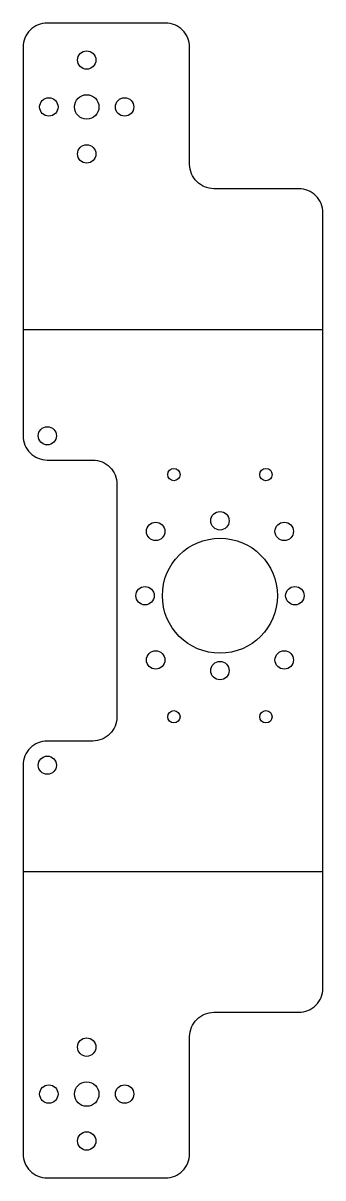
# Model space of a CAD drawing. Extents: x -32 to 17, y -96 to 95.
import ezdxf

# ---------------------------------------------------------------- set-up
doc = ezdxf.new("R2010")
doc.units = 0
doc.layers.get('0').update_dxf_attribs({"linetype": 'continuous'})

# ---------------------------------------------------------------- blocks, each defined once
blk = doc.blocks.new('SKETCH725')
at = {"color": 174}
blk.add_lwpolyline([(-32.5, -92.16, 0.414214), (-28.5, -96.16), (-9, -96.16, 0.414214), (-5, -92.16), (-5, -72.81, -0.414214), (-1, -68.81), (13, -68.81, 0.414214), (17, -64.81), (17, 63.22, 0.414214), (13, 67.22), (-1, 67.22, -0.414214), (-5, 71.22), (-5, 90.57, 0.414214), (-9, 94.57), (-28.5, 94.57, 0.414214), (-32.5, 90.57), (-32.5, 26.41, 0.414214), (-28.5, 22.41), (-21, 22.41, -0.414214), (-17, 18.41), (-17, -20, -0.414214), (-21, -24), (-28.5, -24, 0.414214), (-32.5, -28)], format="xyb", close=True, dxfattribs=at)
for points in [[(-32.5, 43.99), (17, 43.99)], [(17, -45.58), (-32.5, -45.58)]]:
    blk.add_lwpolyline(points, dxfattribs=at)
for centre, radius in [((-22, 88.47), 1.52), ((-28.25, 80.72), 1.52), ((-22, 80.72), 2.02), ((-15.75, 80.72), 1.52), ((-22, 72.97), 1.52), ((-28.5, 26.41), 1.5), ((-7.6, 20), 1.02), ((7.6, 20), 1.02), ((0, 12.37), 1.52), ((-10.61, 10.61), 1.52), ((10.61, 10.61), 1.52), ((0, 0), 9.5), ((-12.37, 0), 1.52), ((12.37, 0), 1.52), ((-10.61, -10.61), 1.52), ((10.61, -10.61), 1.52), ((0, -12.37), 1.52), ((-7.6, -20), 1.02), ((7.6, -20), 1.02), ((-28.5, -28), 1.5), ((-22, -74.56), 1.52), ((-28.25, -82.31), 1.52), ((-22, -82.31), 2.02), ((-15.75, -82.31), 1.52), ((-22, -90.06), 1.52)]:
    blk.add_circle(centre, radius, dxfattribs=at)

msp = doc.modelspace()

# ---------------------------------------------------------------- block references
at = {"color": 174}
msp.add_blockref('SKETCH725', (0, 0), dxfattribs=at)

doc.saveas('drawing.dxf')
